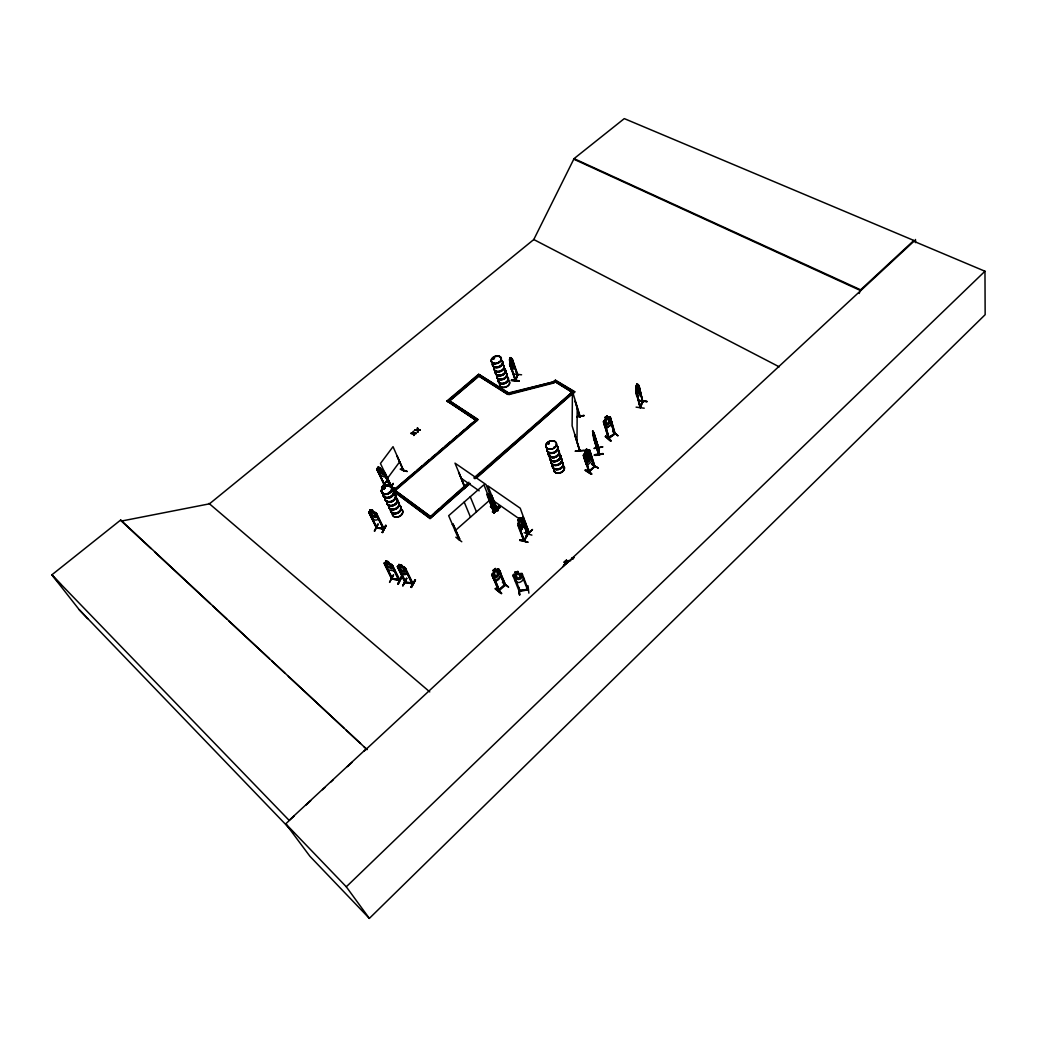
<?xml version="1.0" encoding="UTF-8"?>
<svg xmlns="http://www.w3.org/2000/svg" width="1037" height="1037" viewBox="0 0 1037 1037"><rect width="100%" height="100%" fill="white"/><g stroke="black" fill="none" stroke-linecap="round" stroke-linejoin="round"><path stroke-width="1.5" d="M523.776 540.912L527.885 533.64M518.772 525.448L524.1 541.133L518.772 525.448L518.396 526.083M576.987 441.464L577.207 407.087M588.433 471.265L588.873 472.004L583.325 455.282L586.074 464.109L587.279 465.315L592.075 461.011L590.494 453.415M592.075 461.011L589.431 449.838L583.844 453.947L583.403 455.321M590.986 454.945L590.934 457.343L586.203 461.672L584.985 460.337M591.077 457.408C591.855 450.823 590.351 463.254 586.203 461.672M614.811 433.103L614.552 433.686M615.187 433.842L610.624 418.092L610.015 418.533L614.332 434.153L610.015 418.533M615.032 433.285L614.461 433.699M461.776 541.755L455.813 537.205M608.123 437.925L615.084 433.609L608.356 438.444M608.278 438.482L609.043 437.951M609.147 438.184L604.506 422.461L603.884 422.902L608.538 438.599L615.2 433.816M588.018 457.797L585.736 457.732L587.694 458.756L587.059 462.23L588.225 458.795C589.936 461.05 592.023 457.939 588.536 457.978L589.172 454.686L587.979 457.926M604.973 426.842L606.321 428.203L611.558 424.535L611.713 422.124M495.271 588.809C498.538 588.718 507.741 599.555 495.271 588.809L501.286 593.553M495.492 588.251L501.571 593.242M585.205 470.267C589.094 469.852 597.662 479.263 585.205 470.267L591.401 474.207M591.647 473.974L585.425 469.696M638.442 384.52L642.759 402.058L639.038 385.699L642.862 402.006L637.885 384.558C633.581 386.982 637.198 405.506 639.855 392.297L639.673 389.743L639.894 392.31M511.189 366.657L512.097 367.189L512.693 362.833L510.23 357.596L509.439 359.58L509.971 363.106L515.687 380.501M523.607 580.266C525.642 575.963 520.691 584.985 516.62 581.913L514.845 580.24L516.659 581.835M523.607 580.344L523.918 578.296M517.294 375.135L517.878 374.629L515.583 380.566L510.282 364.7M515.259 380.488L517.839 374.694M377.144 470.15L384.766 485.07L377.312 469.93L384.105 484.927L384.105 484.059M383.755 484.331L388.577 485.977M384.584 484.694L384.027 484.085M523.478 517.735L522.92 517.346L529.155 532.811L520.237 508.221L487.844 485.834L497.734 510.735L497.086 510.373L497.954 510.528L497.293 510.074M528.559 532.448L522.92 517.346M598.816 448.528L593.825 432.507L598.738 448.606M598.569 453.869L598.932 454.465C599.256 458.911 589.833 422.37 593.358 432.986L593.294 431.379M598.621 448.217L598.997 453.856M598.271 448.101L598.647 447.453M598.53 454.387L598.414 447.932M521.054 518.033L517.748 524.903L523.815 541.003M605.349 436.603C607.902 434.788 616.691 447.854 605.362 436.538M496.917 509.815L497.903 510.45M497.656 509.88L496.866 509.737L497.138 510.424L491.486 495.129L497.954 510.528M637.055 393.308L637.911 393.814L638.805 389.277L636.757 383.923L636.122 389.653L640.399 407.671L636.303 391.299L640.386 407.619L643.031 401.423M494.597 508.156L495.569 508.856L494.753 508.648M495.647 508.869L494.973 508.454M580.085 416.991L575.055 401.008L579.761 417.12C579.385 413.944 579.929 418.546 580.15 416.498L572.45 391.39L572.113 425.831L579.89 450.862L579.592 450.175M465.224 487.131L464.42 486.962L465.12 487.546M464.822 486.794L465.444 487.597M511.448 380.19L519.291 380.799L511.461 380.112M554.017 447.556L554.069 446.96M554.847 447.18L554.302 447.427M548.91 443.24L549.066 443.616M549.001 442.929C549.247 445.404 545.942 442.734 548.78 442.773M547.705 443.162L548.521 443.512M403.393 469.955L403.393 470.759M589.496 454.336L588.938 456.786L587.033 458.497L585.542 457.9M391.079 486.651L383.483 470.876L377.248 468.335M391.999 487.636L394.877 488.388L391.558 487.325L384.675 472.224L391.597 486.483L390.884 486.729M499.095 362.069L499.653 361.757M493.443 358.569C495.971 357.609 492.497 359.58 493.275 358.465M598.777 448.515L593.19 431.392L593.566 437.873L595.653 444.199L595.575 439.092L595.653 444.199M644.236 408.189L636.109 407.152M519.446 517.735L518.02 520.03L519.693 527.146L520.924 527.483L522.142 525.331L520.937 519.2L520.043 519.731L521.054 518.137L523.879 525.539L520.794 530.944L519.563 529.881L520.807 530.827L523.737 525.513L523.465 523.024L523.879 525.539M518.746 587.383L519.654 595.173L518.733 587.396M579.929 450.719L574.783 434.827L579.592 450.901L579.748 449.656M389.393 492.562L389.834 491.836M389.588 491.862L389.964 492.432M389.484 492.147L389.536 491.836M384.507 488.544L384.494 487.649M522.389 519.2L527.327 534.859L522.104 519.135L528.053 534.314C526.822 534.898 527.211 532.655 528.014 534.301L521.728 517.981L520.963 518.111M524.255 539.979L523.607 540.381M519.796 539.849L527.898 542.144L519.706 540.458M527.833 542.208L519.822 539.771M521.572 374.785L513.976 374.072M515.35 379.386L515.285 380.618L509.66 364.104L510.1 361.485M517.333 374.124L517.463 374.875M515.402 379.542L517.191 374.863M584.479 459.002L584.92 457.628L590.559 453.454M584.557 458.963L585.037 457.719M517.32 375.264L512.356 359.333L517.839 374.733M513.989 365.789L512.174 370.442L514.067 365.789L513.704 363.313L514.106 365.802M510.139 365.944L512.511 360.008M511.293 369.25L509.582 364.104L511.5 358.167L510.969 359.515M498.628 570.622L504.825 585.62L498.628 570.622L499.264 570.078L505.576 585.062L498.758 569.002L497.695 568.911L492.394 573.552L491.862 574.9L493.975 579.864M492.458 573.604L491.927 574.952L498.745 590.96L505.525 585.049M568.626 560.615L569.65 560.602L567.083 562.041L566.474 560.032L564.271 562.067L564.932 563.947L562.948 566.643M528.053 534.314L524.087 541.068L524.009 539.758M524.502 540.536L518.487 525.383M594.914 466.533L589.949 450.939L589.392 451.445L594.071 466.507M464.991 487.351L458.795 472.392L464.693 487.636M638.999 400.476L647.114 401.488L638.792 400.515M640.27 406.543L642.655 401.656M635.862 389.329L636.835 384.066L637.353 385.894M637.975 384.481L637.34 386.023L636.757 383.923M493.016 509.504L493.288 508.882C492.173 507.521 493.275 510.204 493.56 509.024L483.916 484.759L448.671 515.7L458.95 539.707L458.535 538.929L459.508 538.67M498.628 590.623L504.954 584.324L505.512 585.011M499.225 589.859L498.317 590.26L504.462 585.075M606.282 428.307L604.908 426.907L603.417 421.722L605.478 419.428L604.636 420.892L605.66 424.496L607.228 425.235L609.328 423.731L610.015 421.385L609.004 417.768L607.682 417.924M603.469 421.774L609.341 416.757L607.799 417.859L607.189 415.863L604.934 417.483L605.634 419.479L604.13 420.555M528.183 589.12L519.031 590.766M528.092 589.12L527.314 589.288M514.261 576.313L513.458 576.753L514.261 576.313L520.289 591.336L519.057 591.025M411.767 583.222L412.778 583.04L412.026 583.74L405.039 569.222L405.895 569.093L405.039 569.222M412.7 583.066L412.804 583.909L404.197 567.109L405.363 567.913L413.037 583.611L404.936 582.457L397.327 566.539L398.052 566.059M411.585 587.473C418.131 573.163 415.318 582.366 411.015 587.123M405.584 582.548L398.688 567.783L397.832 567.913L398.558 568.043M407.722 574.446C408.889 571.283 405.273 577.194 401.488 573.318L399.751 571.283L401.526 573.267L407.658 574.304M403.03 585.853L406.621 578.283M406.763 578.581L402.68 585.827L406.582 578.309M405.519 582.016L405.687 582.522M405.597 582.159L404.961 581.55M398.649 579.864L399.439 579.553M397.871 583.675L401.513 576.352L398.052 583.922M397.962 583.935L402.032 576.676L398.389 584M779.228 366.839L533.783 239.534L574.044 158.635L624.287 118.607L913.856 240.467L913.895 241.297L364.052 751.203M394.332 569.274L394.501 570.933L388.292 569.883L384.208 563.091L391.986 564.569L399.854 580.15L391.636 578.153L392.18 578.62M393.516 574.874L389.549 582.366L393.477 574.887M399.712 566.306L398.817 564.491L401.488 564.971L403.937 567.667L405.584 571.037L404.961 572.23L402.486 571.776L400.451 570.104L398.791 566.733L399.828 566.383M399.751 580.098L391.817 579.009L384.714 564.245L392.777 578.84L391.636 578.153M392.466 578.724L398.778 579.605M394.384 569.378L394.462 571.011M391.986 564.569L399.725 580.396L391.766 578.97L384.066 563.13L384.792 562.637M391.727 565.787L392.582 565.671L391.727 565.787L398.96 580.344L391.856 565.528M392.466 579.1L385.44 564.374M390.819 563.817L388.966 563.48C389.381 560.887 383.159 559.863 386.503 563.039L384.753 562.728M383.768 528.351L382.977 528.533M382.951 528.637L377.001 527.626M382.342 532.474L385.764 525.331M382.251 532.487L386.244 525.642L382.173 532.227M585.581 458.043L586.398 456.474M374.5 531.113L378.103 524.229M374.59 531.177L378.051 524.009L374.409 530.892M376.457 527.626C377.896 526.705 374.901 527.146 377.183 528.002L369.341 513.069L377.105 527.989M376.081 514.456L376.911 514.326L376.081 514.456L383.534 528.676M547.692 443.395L547.627 443.719M373.501 512.071L375.018 512.939L376.677 516.322L376.12 517.554L373.761 517.152L371.777 515.506L370.118 512.122L371.077 511.721L370.183 509.906M369.392 511.448L368.705 511.954L371.039 511.798L370.066 509.828L372.607 510.243L373.411 512.187L376.366 513.134L384.118 528.922L376.12 527.405M372.866 518.746L371.155 516.737L372.866 518.746C376.703 522.778 379.996 516.426 378.699 519.667M376.327 513.211L375.2 512.434M372.607 510.243L370.144 509.984M587.227 450.914L586.644 448.982L584.583 450.823L585.179 452.754L584.44 454.323L586.67 461.595L588.148 462.191L590.027 460.467L590.572 458.017L588.407 450.758L587.188 451.03L586.592 449.112M564.141 565.58L564.996 563.998M859.167 293.484L860.632 289.816L913.856 240.467M515.104 380.06L515.804 380.035M531.89 535.131L524.165 532.707M520.354 525.992L521.585 523.841M518.176 520.03L519.42 517.878M518.007 523.452L518.889 521.909M519.044 522.505L520.276 520.354M493.729 357.882L493.184 358.919M493.288 358.115L493.353 358.88M494.455 358.387L493.716 358.893M384.61 488.466L384.753 487.973M384.338 487.818L383.807 488.738M579.411 449.682L579.385 450.252M642.642 400.762L642.344 401.462M407.178 471.589L400.191 469.152L407.048 471.278M403.367 469.981L403.639 470.876L396.925 455.736L403.665 470.915L393.036 446.662L380.462 463.487L391.649 487.273M642.538 400.891L640.075 407.645L635.668 390.703M393.114 483.462L390.314 487.247L393.14 483.475L391.766 486.405M390.469 487.494L393.321 483.76M386.321 481.505L381.681 487.792M381.772 487.857L386.231 481.285L381.59 487.571M385.79 475.84L385.933 477.435L385.764 475.75M387.423 478.394L399.802 461.646M380.009 467.778L380.877 469.618L382.523 469.994M380.644 475.75L379.075 473.624L380.644 475.75L385.984 477.357M389.523 485.472L383.431 471.874L390.845 487.027M377.261 468.465L378.764 468.944C375.614 465.587 381.279 467.22 380.929 469.58L382.342 470.513L383.949 473.922L383.496 475.024L379.581 472.535L377.948 467.039M380.929 469.58L380.112 467.674M527.366 589.56L528.079 588.757M528.3 589.651L521.987 573.357L513.678 574.42M588.601 471.731L589.314 471.005M594.823 466.572L588.912 471.926M459.443 538.592L458.769 539.175M453.026 524.178L452.43 524.709L453.026 524.178L459.676 539.123L459.119 539.603M493.093 575.457L499.432 590.468L493.301 575.626L492.471 576.002L498.927 590.857M505.006 585.516L505.045 584.311M505.304 584.518L504.617 585.088M605.621 436.37L610.962 440.803L605.595 436.071M499.432 590.468L499.354 589.91M513.743 574.472L512.874 575.379L519.304 591.583L528.39 589.651M512.991 575.392L513.756 574.55M383.833 487.766L383.651 488.764M383.794 487.999L384.766 487.597M294.054 816.119L285.745 823.832L309.933 856.303L369.353 918.393L985.15 314.691L984.969 271.24L913.895 241.297M369.353 918.393L346.293 886.791L984.969 271.24M305.915 805.127L310.659 800.72M322.52 789.714L324.892 787.511M330.829 782.015L333.201 779.811M347.447 766.615L352.191 762.208M366.489 748.623L289.129 820.358L51.85 574.848L120.681 520.017L367.124 749.647L364.052 746.809M564.271 562.067L566.5 560.213L567.083 562.041M563.571 565.308L568.717 560.576L567.213 561.963M565.243 564.569L567.304 562.663M586.592 457.11L588.485 455.386L586.566 456.967M532.37 529.466L526.057 535.649L532.487 529.726M585.646 454.517C590.883 450.745 583.572 454.193 586.307 456.474M568.522 561.6L570.894 560.486M594.538 465.743L593.851 466.365L594.758 465.885M588.744 471.368L594.123 466.663M588.601 471.822L594.707 466.3L589.56 449.799L588.627 449.747M492.666 512.084C504.721 502.621 496.386 505.68 492.64 512.045M493.936 512.952L500.262 507.223M494.001 513.043L500.21 507.015L493.858 512.732M584.401 455.917L583.831 456.436L584.609 456.06L589.379 471.563L588.99 470.772M594.395 466.961L589.612 451.575L590.17 451.069M496.736 510.593L490.436 506.523L496.321 510.606M490.514 506.86L496.477 510.813L490.864 506.549M584.738 450.875L586.657 449.151M492.64 509.452L486.794 494.416L487.377 493.897L492.497 509.076M488.92 493.703L495.401 509.102L489.14 493.508M492.018 495.492L491.266 495.323M463.63 488.22L461.517 490.086L465.224 487.896L454.997 463.137L486.029 484.59L495.569 508.856M465.704 486.379L467.83 484.525M465.872 486.418L467.739 484.318L461.608 490.177M455.152 530.698L489.918 499.964M459.313 472.742L458.574 472.587M470.228 483.462L430.044 518.565L468.828 484.059M474.907 478.744L574.641 391.649L555.443 380.177L554.289 381.162L573.63 393.14L554.289 381.162M476.32 478.148L574.641 391.649M493.91 579.813L495.505 580.992C501.571 580.24 502.491 570.557 497.76 569.067L498.628 569.028M468.944 482.231L430.225 516.672M473.818 477.992L572.359 391.973L540.886 420.063M435.086 512.421L438.742 509.245M442.384 506.056L467.92 483.76M475.218 477.383L480.079 473.144M483.735 469.955L488.596 465.717M492.238 462.528L529.946 429.616M532.37 427.49L537.231 423.252M493.936 572.307L493.106 570.415L495.388 568.419L496.166 570.454M554.445 381.642L555.443 380.177M368.705 511.954L375.225 512.408M392.764 491.019L475.724 420.102M395.214 488.933L414.722 472.25M417.172 470.163L422.046 465.989M424.483 463.902L429.37 459.728M431.807 457.641L435.462 454.517M439.131 451.38L442.786 448.256M445.223 446.169L450.11 441.995M452.547 439.908L457.421 435.747M459.871 433.66L464.745 429.487M467.181 427.4L472.068 423.226M393.801 491.784L477.966 419.778L449.177 400.632L477.785 419.311L393.593 491.331L430.044 518.565M554.004 381.746L508.791 393.412L507.637 394.397L508.636 392.932L554.004 381.746L554.225 382.873L508.986 394.54L508.636 392.932L478.705 374.279L446.986 400.956L475.49 419.946M447.167 401.423L460.584 390.132M463.02 388.084L478.705 374.279M410.937 433.31L413.335 432.986L410.937 433.31L413.491 433.725L411.08 433.622M413.037 431.548L413.465 433.297M414.93 429.953L417.315 429.629L414.93 429.953L417.341 430.057L417.82 432.157L417.859 430.044L420.335 430.031L417.989 430.355M417.444 429.94L417.483 427.814L417.963 429.927L420.335 430.031M479.911 375.394L448.191 402.084L479.742 374.914L508.791 393.412L508.986 394.54M415.733 433.492L413.867 433.401L415.863 433.803M417.82 432.157L417.859 430.044M414.294 435.125L413.867 433.401M377.312 468.4L376.703 468.789L384.701 485.044M612.893 431.198L617.922 435.799L612.595 431.366M608.188 437.873L614.215 433.751M606.256 428.164L611.558 424.535M548.858 443.68L548.78 443.019M607.254 415.915L604.934 417.483M383.962 487.675L383.534 488.647M384.753 488.531L383.664 488.673M520.198 591.427L519.213 590.649L528.39 589.34M459.313 539.007L458.523 539.02M589.068 471.355L584.609 456.06M399.608 580.409L398.908 579.424M411.896 582.924L412.35 583.39L405.169 568.963M383.262 528.779L376.211 514.209M369.211 513.315L376.34 527.898L383.949 529.194L376.288 513.146M608.926 437.99L604.701 422.616M518.733 587.681L519.511 594.875M608.576 438.599L603.495 421.696M508.389 586.929L502.375 582.172L508.571 587.123M591.79 464.291L598.258 468.037L591.673 464.083M384.571 488.647L383.742 488.297M493.405 357.985L494.286 358.18M508.817 394.06L554.069 382.394L553.849 381.279M588.277 454.75L589.496 454.452M558.373 459.741L558.489 459.715A5.587 4.083 -18.3 0 0 559.824 454.18M558.399 459.845L558.593 459.663A5.587 4.083 -18.3 0 1 551.503 460.597A5.587 4.083 -18.3 0 1 550.401 455.437M514.909 572.152L517.956 571.491L518.617 573.513L520.367 573.72L521.728 577.155L520.794 578.957L517.969 579.553L515.869 578.413L514.495 574.978L515.778 574.031L514.909 572.152L517.956 571.491M521.65 574.718L522.492 574.537L521.676 574.978L527.47 589.534M528.002 585.736L528.87 593.151M529.051 532.772L523.141 517.152M120.681 520.017L121.42 521.067L209.474 503.826L533.861 239.469M594.914 436.551L595.497 439.118M593.566 437.873L598.621 454.504M595.108 443.045L595.744 444.186M594.149 448.23L602.886 446.895L594.24 448.541M577 416.485L584.129 415.448L577.052 416.822M577.078 416.68L584.116 415.668M575.341 451.225L584.051 450.628M584.051 450.278L575.341 451.16M573.915 557.737L571.957 557.776L573.941 557.582M573.396 558.204L571.815 559.176L573.02 559.124M548.106 443.655L548.716 443.058M383.081 528.209L383.871 529.168M412.726 583.87L405.039 582.444M417.483 427.814L417.833 429.616L420.205 429.72M415.059 430.264L417.47 430.368M416.226 433.077L413.841 432.973L416.355 433.388M511.41 358.167L517.593 375.277L511.422 358.258M638.87 400.71L647.01 401.721M639.959 407.022L640.646 407.074M384.027 528.883L376.535 527.639L368.744 511.876M385.595 561.237L388.071 561.678M398.895 564.646L401.384 565.1M397.949 566.072L404.184 567.161M384.584 564.491L385.31 564.634M415.241 580.15C410.756 584.661 408.785 594.02 414.878 580.046M405.713 581.913L411.961 583.066M527.522 589.82L527.263 589.003M610.197 417.017L607.747 417.976L607.189 415.863M527.457 534.535L524.255 539.901M391.986 487.221L394.734 488.129M384.753 484.473L388.732 485.757M387.423 485.925L384.131 484.901M382.679 532.551L385.699 525.305M574.044 158.635L860.632 289.816M574.239 159.387L860.697 290.632M598.556 447.388L598.932 454.4L593.514 435.657M555.586 380.644L574.783 392.129M585.996 464.07L587.279 465.315M507.469 393.93L478.588 375.887L507.637 394.397M584.648 450.875L585.179 452.754M591.621 464.083L597.869 468.011M584.92 460.415L586.281 461.711M446.986 400.956L476.787 420.789M495.362 508.286L494.623 508.221M461.219 478.303L479.172 490.838M488.155 497.112L492.005 499.795M493.806 501.052L525.915 523.465M392.556 490.566L429.849 518.111M500.78 573.915L500.741 576.339L495.505 580.992M493.106 570.415L495.401 568.6L496.101 570.402L497.488 570.026L498.901 573.448L498.369 575.898L496.256 577.752L494.506 577.285L493.081 573.863L493.975 572.255L493.21 570.415M612.854 431.185L617.806 435.579M208.981 503.412L429.759 691.886M382.459 470.111L383.431 470.954M121.42 521.067L151 548.599M154.552 551.891L210.187 603.651M212.559 605.854L226.753 619.063M229.125 621.267L269.374 658.715M271.733 660.919L284.76 673.026M288.312 676.331L343.934 728.078M346.306 730.281L360.513 743.503M285.745 823.832L346.293 886.791M51.85 574.848L79.214 609.691L293.497 832.607M52.654 575.872L61.157 584.855M594.616 440.336L594.486 436.162L592.658 430.925M79.214 609.691L87.665 618.661M637.003 395.901L637.872 397.21M385.647 561.147L386.542 562.961L385.531 563.324L387.216 566.682L391.701 568.794L392.297 567.602L388.162 561.548M398.688 567.783L405.908 582.288M397.365 566.461L405.195 582.107M399.53 564.945L401.423 565.839L401.138 565.243M398.817 564.491L399.789 566.461M401.423 565.009L402.278 566.902M383.431 471.874L389.692 485.251M453.221 524.32L459.598 539.214M464.2 502.064L470.474 517.152M470.254 496.749L476.437 511.876M518.098 520.017L521.624 529.337M519.356 517.709L522.842 527.185M564.361 562.067L565.1 563.985M510.23 357.726L510.878 359.632M614.915 433.686L610.197 416.9L609.289 416.718L610.262 416.939L611.584 422.124M636.679 384.727L636.303 386.632L636.135 385.971M417.341 430.057L417.691 431.846M413.504 431.159L413.983 433.285M413.361 433.414L413.828 435.514M915.451 239.482L915.606 242.632M594.577 439.26L593.449 433.647L593.462 436.447M592.983 432.39L593.021 433.686M556.402 445.404A5.678 4.135 -18.3 0 1 556.921 450.771A5.678 4.135 -18.3 0 1 549.999 453.104A5.678 4.135 -18.3 0 1 547.095 448.554M556.428 445.703A5.6 4.083 -18.3 0 1 555.171 452.456A5.6 4.083 -18.3 0 1 547.199 450.978M556.338 445.184A5.678 4.135 -18.3 0 1 556.856 450.538A5.678 4.135 -18.3 0 1 549.921 452.884A5.678 4.135 -18.3 0 1 547.017 448.334M556.195 444.99A5.613 4.083 -18.3 0 1 556.7 450.265A5.613 4.083 -18.3 0 1 549.869 452.586A5.613 4.083 -18.3 0 1 547.017 448.088M558.463 450.032A5.587 4.07 -18.3 0 1 554.328 456.824A5.587 4.07 -18.3 0 1 548.456 452.378M559.773 454.089A5.561 4.07 -18.3 0 1 558.476 459.547A5.561 4.07 -18.3 0 1 551.49 460.48A5.561 4.07 -18.3 0 1 550.388 455.347M558.684 450.46A5.665 4.135 -18.3 0 1 554.484 457.343A5.665 4.135 -18.3 0 1 548.534 452.845M558.606 450.239A5.665 4.135 -18.3 0 1 554.419 457.123A5.665 4.135 -18.3 0 1 548.456 452.625M549.908 456.708A5.574 4.07 -18.3 0 0 555.767 461.154A5.574 4.083 -18.3 0 0 559.889 454.362A5.574 4.07 -18.3 0 1 555.767 461.154A5.574 4.083 -18.3 0 1 549.895 456.708A5.574 4.083 -18.3 0 0 552.799 461.335A5.574 4.083 -18.3 0 0 559.591 459.041A5.574 4.083 -18.3 0 0 559.086 453.752M560.395 457.576A5.626 4.135 -18.3 0 1 560.926 462.93A5.626 4.135 -18.3 0 1 554.056 465.25A5.626 4.135 -18.3 0 1 551.178 460.7M561.574 461.387A5.535 4.07 -18.3 0 1 559.708 468.439A5.535 4.07 -18.3 0 1 552.293 465.561M560.421 457.874A5.548 4.07 -18.3 0 1 559.189 464.602A5.548 4.07 -18.3 0 1 551.282 463.111M561.717 461.582A5.613 4.122 -18.3 0 1 562.235 466.922A5.613 4.122 -18.3 0 1 555.391 469.242A5.613 4.122 -18.3 0 1 552.514 464.693M560.33 457.356A5.626 4.135 -18.3 0 1 560.848 462.709A5.626 4.135 -18.3 0 1 553.991 465.03A5.626 4.135 -18.3 0 1 551.101 460.48M560.187 457.161A5.561 4.07 -18.3 0 1 560.706 462.437A5.561 4.07 -18.3 0 1 553.939 464.732A5.561 4.07 -18.3 0 1 551.088 460.247M562.65 462.839A5.535 4.07 -18.3 0 1 558.567 469.605A5.535 4.07 -18.3 0 1 552.747 465.159M553.849 468.426A5.509 4.057 -18.3 0 0 559.656 472.859A5.509 4.057 -18.3 0 0 563.713 466.119A5.535 4.083 -18.3 0 1 559.695 472.976A5.535 4.083 -18.3 0 1 553.862 468.517M562.637 462.554A5.613 4.122 -18.3 0 1 558.502 469.411A5.613 4.122 -18.3 0 1 552.591 464.913M563.817 466.339A5.535 4.083 -18.3 0 1 559.734 473.118A5.535 4.083 -18.3 0 1 553.914 468.659M394.656 494.519A5.561 3.992 -25.2 0 1 392.79 501.377A5.561 3.992 -25.2 0 1 385.323 499.795M393.567 493.703A5.639 4.044 -25.2 0 1 395.33 498.616A5.639 4.044 -25.2 0 1 389.031 502.18A5.639 4.044 -25.2 0 1 385.09 498.486M387.138 500.871A5.561 3.992 -25.2 0 0 389.847 505.563A5.561 3.992 -25.2 0 0 396.704 502.491A5.561 3.992 -25.2 0 0 395.175 497.267A5.535 3.979 -25.2 0 1 396.86 502.038A5.535 3.979 -25.2 0 1 390.677 505.537A5.535 3.979 -25.2 0 1 386.814 501.908M391.649 489.581A5.665 4.044 -25.2 0 1 393.399 494.506A5.665 4.044 -25.2 0 1 387.073 498.071A5.665 4.044 -25.2 0 1 383.146 494.39M393.321 493.301A5.574 3.992 -25.2 0 1 394.838 498.525A5.574 3.992 -25.2 0 1 387.968 501.597A5.574 3.992 -25.2 0 1 385.271 496.904M393.477 493.495A5.639 4.044 -25.2 0 1 395.006 498.771A5.639 4.044 -25.2 0 1 388.045 501.895A5.639 4.044 -25.2 0 1 385.31 497.138M391.545 489.373A5.665 4.044 -25.2 0 1 393.308 494.286A5.665 4.044 -25.2 0 1 386.97 497.864A5.665 4.044 -25.2 0 1 383.042 494.169M391.377 489.192A5.574 3.979 -25.2 0 1 392.893 494.403A5.587 3.992 -25.2 0 1 386.01 497.488A5.587 3.992 -25.2 0 1 383.314 492.795A5.574 3.979 -25.2 0 0 386.01 497.475A5.574 3.979 -25.2 0 0 392.893 494.403A5.587 3.992 -25.2 0 0 391.39 489.192M400.075 506.108A5.509 3.992 -25.3 0 1 400.049 511.487A5.509 3.992 -25.3 0 1 393.373 513.743A5.509 3.992 -25.3 0 1 391.092 509.154M400.023 505.823A5.587 4.044 -25.3 0 1 397.508 513.095A5.587 4.044 -25.3 0 1 390.599 510.048M400.645 508.934A5.509 3.992 -25.3 0 1 402.382 513.782A5.509 3.992 -25.3 0 1 396.238 517.282A5.509 3.992 -25.3 0 1 392.375 513.626M400.515 508.726A5.483 3.979 -25.3 0 1 402.045 513.924A5.483 3.979 -25.3 0 1 395.278 516.957A5.483 3.979 -25.3 0 1 392.595 512.278M395.408 497.799A5.535 3.979 -25.2 0 1 396.925 503.01A5.535 3.979 -25.2 0 1 390.093 506.056A5.535 3.979 -25.2 0 1 387.41 501.389M398.13 501.791A5.613 4.044 -25.3 0 1 395.603 509.063A5.613 4.044 -25.3 0 1 388.681 506.017M398.739 504.902A5.522 3.992 -25.3 0 1 400.476 509.75A5.522 3.992 -25.3 0 1 394.319 513.237A5.522 3.992 -25.3 0 1 390.469 509.595M398.895 505.084A5.587 4.044 -25.3 0 1 400.658 509.997A5.587 4.044 -25.3 0 1 394.41 513.535A5.587 4.044 -25.3 0 1 390.508 509.841M398.027 501.584A5.613 4.044 -25.3 0 1 395.499 508.856A5.613 4.044 -25.3 0 1 388.577 505.81M397.858 501.389A5.535 3.992 -25.3 0 1 395.369 508.558A5.535 3.992 -25.3 0 1 388.538 505.563M395.317 497.566A5.561 3.992 -25.2 0 1 396.847 502.789A5.561 3.992 -25.2 0 1 389.99 505.862A5.561 3.992 -25.2 0 1 387.281 501.169M398.921 502.841A5.535 3.992 -25.3 0 1 394.332 509.698A5.535 3.992 -25.3 0 1 389.173 505.123M504.215 368.666A5.224 3.578 -19.3 0 1 504.526 373.346A5.224 3.578 -19.3 0 1 498.175 375.511A5.224 3.578 -19.3 0 1 495.712 371.713M495.673 371.57A5.224 3.578 -19.3 0 0 498.175 375.511A5.224 3.578 -19.3 0 0 504.578 373.489A5.224 3.578 -19.3 0 0 504.267 368.809M504.163 368.485A5.224 3.578 -19.3 0 1 504.475 373.177A5.224 3.578 -19.3 0 1 498.11 375.329A5.224 3.578 -19.3 0 1 495.608 371.389M501.441 360.5A5.315 3.617 -19.3 0 1 501.752 365.244A5.315 3.617 -19.3 0 1 495.271 367.448A5.315 3.617 -19.3 0 1 492.744 363.456M501.48 360.798A5.237 3.565 -19.3 0 1 501.778 365.478A5.237 3.565 -19.3 0 1 495.401 367.642A5.237 3.565 -19.3 0 1 492.886 363.715M501.364 360.28A5.315 3.617 -19.3 0 1 501.675 365.024A5.315 3.617 -19.3 0 1 495.193 367.228A5.315 3.617 -19.3 0 1 492.653 363.235M501.234 360.072A5.25 3.565 -19.3 0 1 501.532 364.752A5.25 3.565 -19.3 0 1 495.142 366.917A5.25 3.565 -19.3 0 1 492.64 362.989M503.476 365.011A5.224 3.565 -19.3 0 1 499.445 371.103A5.224 3.565 -19.3 0 1 494.156 367.267M504.876 369.042A5.198 3.565 -19.3 0 1 500.858 375.122A5.198 3.565 -19.3 0 1 495.582 371.298M503.71 365.439A5.302 3.617 -19.3 0 1 499.614 371.622A5.302 3.617 -19.3 0 1 494.247 367.733M503.723 365.724A5.224 3.578 -19.3 0 1 500.988 371.376A5.224 3.578 -19.3 0 1 494.286 369.898M507.91 377.766A5.185 3.578 -19.3 0 1 504.565 383.664A5.185 3.578 -19.3 0 1 498.434 380.981M506.134 376.69A5.185 3.578 -19.3 0 1 507.145 377.118M507.884 377.494A5.25 3.617 -19.3 0 1 504.5 383.47A5.25 3.617 -19.3 0 1 498.278 380.748M506.095 376.392A5.25 3.617 -19.3 0 1 507.119 376.833M508.376 380.618A5.172 3.578 -19.3 0 1 508.687 385.297A5.172 3.578 -19.3 0 1 502.388 387.436A5.172 3.578 -19.3 0 1 499.886 383.496M508.273 380.398A5.159 3.565 -19.3 0 1 508.597 385.051A5.159 3.565 -19.3 0 1 502.31 387.19A5.159 3.565 -19.3 0 1 499.821 383.262M505.654 372.633A5.276 3.617 -19.3 0 1 505.978 377.364A5.276 3.617 -19.3 0 1 499.549 379.542A5.276 3.617 -19.3 0 1 497.021 375.563M506.899 376.418A5.185 3.578 -19.3 0 1 504.954 382.718A5.185 3.578 -19.3 0 1 498.188 380.281M505.693 372.918A5.198 3.578 -19.3 0 1 506.004 377.585A5.198 3.578 -19.3 0 1 499.665 379.736A5.198 3.578 -19.3 0 1 497.177 375.809M507.041 376.612A5.25 3.617 -19.3 0 1 505.058 383.003A5.25 3.617 -19.3 0 1 498.201 380.54M505.576 372.413A5.276 3.617 -19.3 0 1 505.9 377.144A5.276 3.617 -19.3 0 1 499.471 379.335A5.276 3.617 -19.3 0 1 496.943 375.342M505.447 372.205A5.198 3.578 -19.3 0 1 505.758 376.885A5.198 3.578 -19.3 0 1 499.419 379.036A5.198 3.578 -19.3 0 1 496.93 375.096M504.332 369.029A5.198 3.565 -19.3 0 1 504.643 373.696A5.198 3.565 -19.3 0 1 498.304 375.848A5.198 3.565 -19.3 0 1 495.816 371.92M519.252 380.812L511.513 380.475L519.252 380.812M512.304 363.818L511.578 365.672L510.36 362.12L511.098 360.267L512.304 363.818M510.204 358.374L509.945 360.202L510.204 358.374M638.351 390.314L637.509 392.258L636.575 388.616L637.418 386.671L638.351 390.314M519.226 518.552L518.669 520.561L519.226 518.552M566.163 560.823L565.061 562.663L566.163 560.823M589.573 458.937L587.681 460.674L585.464 453.402L587.383 451.678L589.573 458.937M587.46 453.454L586.436 455.204L587.46 453.454M498.706 506.108L492.342 511.863L498.719 506.147M586.346 449.734L585.309 451.484L586.346 449.734M497.76 574.446L495.647 576.287L494.221 572.865L496.347 571.011L497.76 574.446M495.077 569.196L493.962 570.998L495.077 569.196M607.876 418.572L605.764 420.076L606.788 423.692L608.9 422.189L607.876 418.572M606.852 416.576L605.673 418.196L606.852 416.576M517.489 571.996L515.661 572.385L515.907 573.007L517.735 572.605L517.489 571.996M518.85 574.044L516.011 574.654L517.385 578.089L520.211 577.479L518.85 574.044M603.041 453.597C587.175 454.763 596.405 456.876 603.041 453.597M603.119 453.843L594.408 455.1L603.119 453.895M372.283 510.528L370.753 510.282L372.581 511.137L372.283 510.528M373.748 512.719L371.376 512.33L373.048 515.713L375.407 516.102L373.748 512.719M387.812 561.821L386.231 561.535L388.123 562.417L387.812 561.821M389.316 564.011L386.853 563.558L388.525 566.915L390.988 567.369L389.316 564.011M402.615 567.433L400.126 566.98L401.773 570.337L404.261 570.791L402.615 567.433M379.827 467.894L378.479 467.467L380.125 468.504L379.827 467.894M381.214 470.15L379.101 469.489L380.709 472.898L382.809 473.572L381.214 470.15M431.107 517.009L394.825 490.268L431.107 517.009M512.278 370.339L511.397 369.172L512.291 370.455M548.301 449.008A5.626 4.083 -18.3 0 0 556.61 444.251A5.626 4.083 -18.3 0 0 548.443 441.749A5.626 4.083 -18.3 0 0 548.301 449.008A5.626 4.083 -18.3 0 0 556.623 444.251A5.626 4.083 -18.3 0 0 548.443 441.749A5.626 4.083 -18.3 0 0 548.301 449.021M554.562 457.524A5.574 4.07 -18.3 0 0 558.684 450.758A5.587 4.07 -18.3 0 1 554.562 457.537A5.587 4.07 -18.3 0 1 548.69 453.104A5.574 4.07 -18.3 0 0 554.562 457.524M559.656 459.235A5.561 4.07 -18.3 0 0 559.137 453.973A5.548 4.057 -18.3 0 1 559.643 459.248A5.548 4.057 -18.3 0 1 552.89 461.53A5.561 4.07 -18.3 0 1 550.038 457.058A5.548 4.057 -18.3 0 0 552.89 461.53A5.561 4.07 -18.3 0 0 559.656 459.235M384.805 494.066A5.6 3.992 -25.1 0 0 391.934 487.96A5.6 3.992 -25.1 0 0 383.249 487.247A5.613 4.005 -25.1 0 0 384.818 494.092A5.613 4.005 -25.1 0 0 391.947 487.973A5.613 4.005 -25.1 0 0 383.249 487.26A5.6 3.992 -25.1 0 0 384.805 494.066M384.986 494.416A5.587 3.979 -25.1 0 0 392.09 488.323A5.587 3.979 -25.1 0 0 383.431 487.61A5.587 3.979 -25.1 0 0 384.986 494.416A5.561 3.967 -25.1 0 0 392.077 488.336A5.561 3.967 -25.1 0 0 383.444 487.623A5.561 3.967 -25.1 0 0 384.986 494.403M384.87 494.221A5.613 4.005 -25.1 0 0 392.012 488.103A5.613 4.005 -25.1 0 0 383.314 487.377A5.613 4.005 -25.1 0 0 384.87 494.221M390.845 497.267A5.574 3.979 -25.2 0 0 392.725 490.423A5.587 3.992 -25.2 0 1 390.845 497.28A5.587 3.992 -25.2 0 1 383.379 495.699A5.574 3.979 -25.2 0 0 390.845 497.267M494.701 363.43A5.263 3.578 -19.3 0 0 501.208 357.946A5.263 3.578 -19.3 0 0 492.769 357.558A5.263 3.578 -19.3 0 0 494.701 363.43M494.843 363.78A5.25 3.565 -19.3 0 0 501.325 358.309A5.25 3.565 -19.3 0 0 492.899 357.921A5.25 3.565 -19.3 0 0 494.843 363.78M494.753 363.572A5.263 3.578 -19.3 0 0 501.26 358.089A5.263 3.578 -19.3 0 0 492.821 357.7A5.263 3.578 -19.3 0 0 494.753 363.572"/></g></svg>
